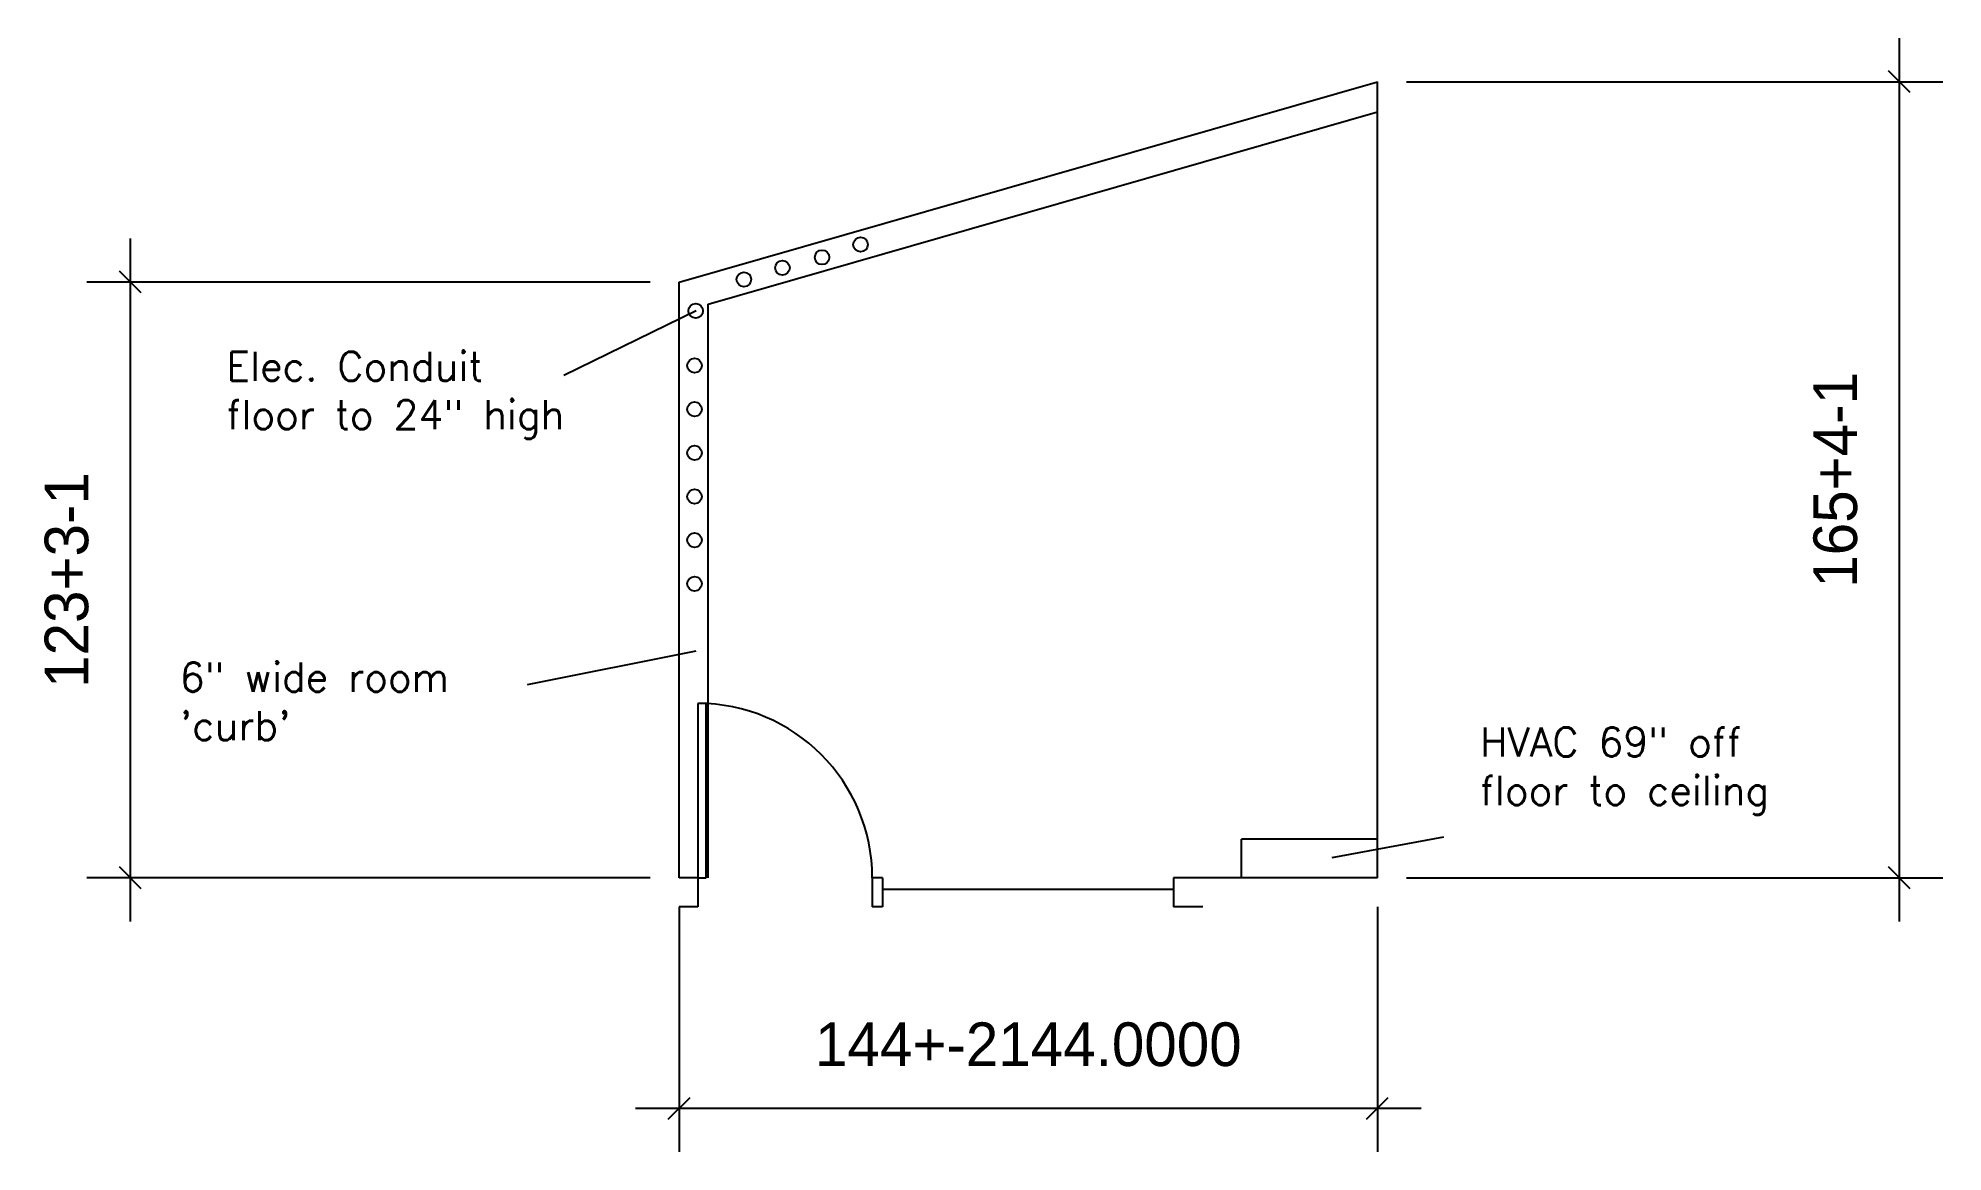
# Model space of a CAD drawing. Extents: x -276 to 117, y -57 to 173.
import ezdxf

# ---------------------------------------------------------------- set-up
doc = ezdxf.new("R2010")
doc.units = 0
doc.header["$LTSCALE"] = 40
doc.header["$MEASUREMENT"] = 0
doc.layers.get('0').update_dxf_attribs({"linetype": 'CONTINUOUS'})
doc.layers.get('Defpoints').update_dxf_attribs({"linetype": 'CONTINUOUS'})
for name, color, linetype in [('A-DOOR', 7, 'CONTINUOUS'), ('A-GLAZ', 2, 'CONTINUOUS'), ('A-WALL', 2, 'CONTINUOUS')]:
    doc.layers.add(name, color=color, linetype=linetype)
doc.styles.add('SIMPLEX', font='simplex', dxfattribs={"height": 23})
doc.dimstyles.get("Standard").update_dxf_attribs({"dimtxt": 0.18, "dimasz": 0.18, "dimexe": 0.18, "dimexo": 0.0625, "dimgap": 0.09, "dimtad": 0, "dimtih": 1, "dimtoh": 1, "dimdec": 4, "dimzin": 0, "dimdsep": 46, "dimtxsty": 'Standard', "dimcen": 0.09, "dimadec": 0, "dimazin": 0, "dimtfac": 1, "dimtdec": 4, "dimtofl": 0, "dimtmove": 0, "dimatfit": 3, "dimfxl": 0, "dimtolj": 1, "dimtzin": 0, "dimarcsym": 0})

# ---------------------------------------------------------------- blocks, each defined once
blk = doc.blocks.new('AD03A', base_point=(6.133, 5.024))
for p, q in [((6.133, 6.024), (6.133, 5.024)), ((6.182, 5.024), (6.182, 6.022)), ((6.133, 5.024), (6.182, 5.024))]:
    blk.add_line(p, q)
blk.add_arc((6.133, 5.024), 1, 0, 90)
blk = doc.blocks.new('AA051')
blk.add_line((-1, 2.379), (1, 2.379))
blk = doc.blocks.new('*D10')
at = {"layer": 'A-DOOR', "color": 0, "lineweight": -2}
for p, q in [((107.63, 173.21), (107.63, -9)), ((109.88, 161.96), (105.38, 166.45)), ((6, 164.21), (116.63, 164.21)), ((109.88, -2.25), (105.38, 2.25)), ((6, 0), (116.63, 0))]:
    blk.add_line(p, q, dxfattribs=at)
at = {"layer": 'Defpoints', "color": 0}
for p in [(0, 164.21), (0, 0), (107.63, 0)]:
    blk.add_point(p, dxfattribs=at)
at = {"layer": 'A-DOOR', "color": 0, "insert": (94.49, 82.1), "char_height": 9, "attachment_point": 5, "rotation": 90}
blk.add_mtext('\\A1;165+4-1', dxfattribs=at)
blk = doc.blocks.new('*D11')
at = {"layer": 'A-DOOR', "color": 0, "lineweight": -2}
for p, q in [((-144, -6), (-144, -56.51)), ((0, -6), (0, -56.51)), ((-146.25, -49.76), (-141.75, -45.26)), ((-2.25, -49.76), (2.25, -45.26)), ((-153, -47.51), (9, -47.51))]:
    blk.add_line(p, q, dxfattribs=at)
at = {"layer": 'Defpoints', "color": 0}
for p in [(-144, 0), (0, 0), (0, -47.51)]:
    blk.add_point(p, dxfattribs=at)
at = {"layer": 'A-DOOR', "color": 0, "insert": (-72, -34.37), "char_height": 9, "attachment_point": 5}
blk.add_mtext('\\A1;144+-2144.0000', dxfattribs=at)
blk = doc.blocks.new('*D12')
at = {"layer": 'A-DOOR', "color": 0, "lineweight": -2}
for p, q in [((-257.18, -9), (-257.18, 131.89)), ((-150, 122.89), (-266.18, 122.89)), ((-254.94, 120.64), (-259.43, 125.13)), ((-150, 0), (-266.18, 0)), ((-254.94, -2.25), (-259.43, 2.25))]:
    blk.add_line(p, q, dxfattribs=at)
at = {"layer": 'Defpoints', "color": 0}
for p in [(-257.18, 122.89), (-144, 122.89), (-144, 0)]:
    blk.add_point(p, dxfattribs=at)
at = {"layer": 'A-DOOR', "color": 0, "insert": (-270.32, 61.44), "char_height": 9, "attachment_point": 5, "rotation": 90}
blk.add_mtext('\\A1;123+3-1', dxfattribs=at)

msp = doc.modelspace()

# ---------------------------------------------------------------- linework, layer by layer
at = {"layer": 'A-DOOR'}
for p, q in [((-140.49429, 116.94552), (-167.79345, 103.58592)), ((-175.28733, 39.86057), (-140.49429, 46.80757)), ((-9.35128, 4.19043), (13.66566, 8.4655))]:
    msp.add_line(p, q, dxfattribs=at)
for centre in [(-106.6074, 130.62751), (-122.71844, 125.82627), (-114.54269, 127.98683), (-130.65372, 123.42565), (-140.60739, 116.94398), (-140.84786, 105.66107), (-140.84786, 96.66107), (-140.84786, 87.66107), (-140.84786, 78.66107), (-140.84786, 69.66107), (-140.84786, 60.66107)]:
    msp.add_circle(centre, 1.5, dxfattribs=at)
at = {"layer": 'A-WALL'}
for p, q in [((-144, 122.88693), (0, 164.20849)), ((0, 0), (0, 164.20849)), ((-138, 118.36651), (0, 157.96634)), ((-144, 0), (-144, 122.88693)), ((-138, 0), (-138, 118.36651)), ((0, 8), (-28, 8)), ((-28, 0), (-28, 8)), ((-140.1895, 0), (-144, 0)), ((-140.1895, 0), (-140.1895, -6)), ((-102.05588, 0), (-104.1895, 0)), ((-104.1895, 0), (-104.1895, -6)), ((-102.05588, 0), (-102.05588, -6)), ((0, 0), (-42.05588, 0)), ((-42.05588, 0), (-42.05588, -6)), ((-140.1895, -6), (-144, -6)), ((-102.05588, -6), (-104.1895, -6)), ((-36, -6), (-42.05588, -6))]:
    msp.add_line(p, q, dxfattribs=at)

# ---------------------------------------------------------------- block references
at = {"layer": 'A-DOOR', "xscale": 36, "yscale": 36, "zscale": 0.01}
msp.add_blockref('AD03A', (-140.1895, 0), dxfattribs=at)
at = {"layer": 'A-GLAZ', "xscale": 30, "zscale": 0.01, "rotation": 180}
msp.add_blockref('AA051', (-72.05588, 0), dxfattribs=at)

# ---------------------------------------------------------------- texts
at = {"layer": 'A-DOOR', "char_height": 6, "width": 82, "attachment_point": 1, "style": 'SIMPLEX'}
for s, insert in [('Elec. Conduit\\Pfloor to 24" high', (-237.37955, 108.52895)), ('6" wide room\\P\'curb\'', (-247.01455, 44.40283)), ('HVAC 69" off floor to ceiling', (21.15955, 31.02852))]:
    msp.add_mtext(s, dxfattribs=dict(at, insert=insert))

# ---------------------------------------------------------------- dimensions: what is measured, and where the dimension line sits
at = {"layer": 'A-DOOR'}
for base, p1, p2, text, picture, middle in [((107.62899, 0), (0, 164.20849), (0, 0), '165+4-1', '*D10', (94.48899, 82.10424)), ((-257.18481, 122.88693), (-144, 0), (-144, 122.88693), '123+3-1', '*D12', (-270.32481, 61.44346))]:
    dim = msp.add_linear_dim(base=base, p1=p1, p2=p2, angle=90, text=text, dimstyle='Standard', override={"dimscale": 96, "dimtxt": 0.09375, "dimasz": 0.09375, "dimexe": 0.09375, "dimtad": 1, "dimtih": 0, "dimtoh": 0, "dimrnd": 0.125, "dimzin": 1, "dimtsz": 0.0234, "dimdle": 0.09375}, dxfattribs=at)
    dim.commit()
    dim.dimension.update_dxf_attribs({"geometry": picture, "text_midpoint": middle})
dim = msp.add_linear_dim(base=(0, -47.51116), p1=(-144, 0), p2=(0, 0), text='144+-2<>', dimstyle='Standard', override={"dimscale": 96, "dimtxt": 0.09375, "dimasz": 0.09375, "dimexe": 0.09375, "dimtad": 1, "dimtih": 0, "dimtoh": 0, "dimrnd": 0.125, "dimzin": 1, "dimtsz": 0.0234, "dimdle": 0.09375}, dxfattribs=at)
dim.commit()
dim.dimension.update_dxf_attribs({"geometry": '*D11', "text_midpoint": (-72, -34.37116)})

doc.saveas('drawing.dxf')
